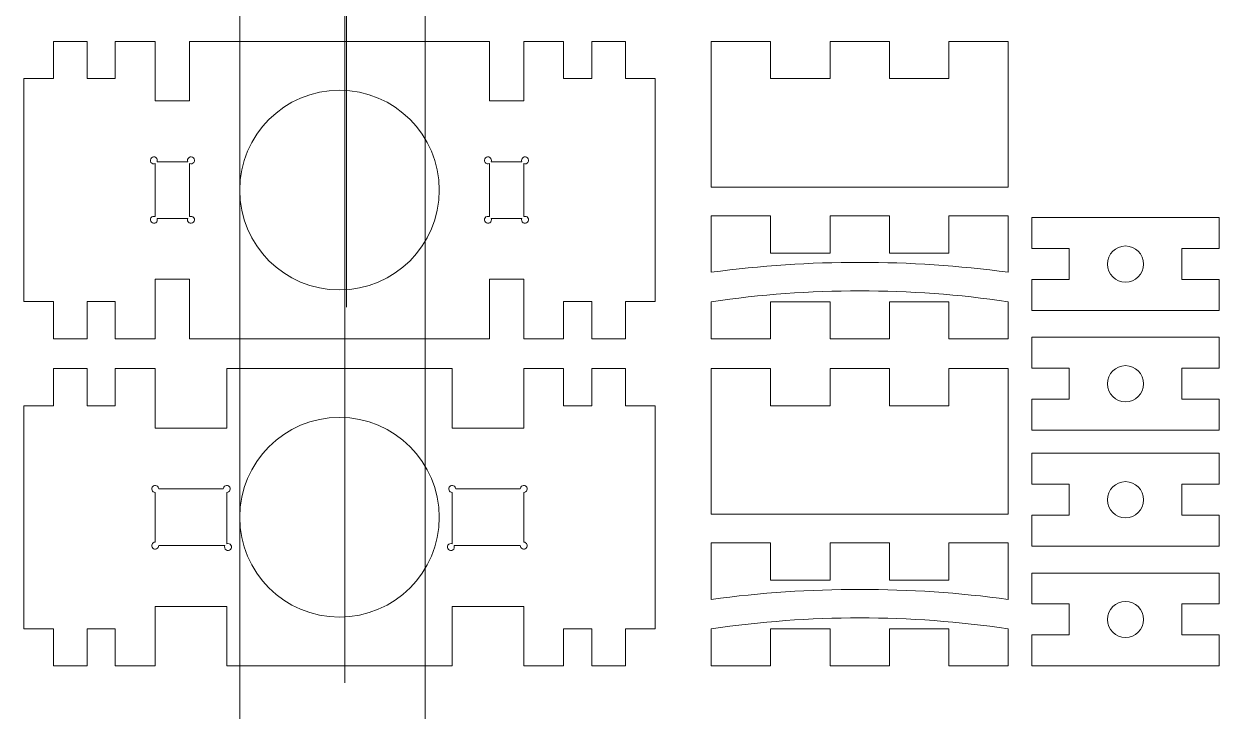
# Model space of a CAD drawing. Header units: millimetres. Extents: x -225 to -1, y -480 to 312.
# Drawn here: x -130.1 to -1.3, y -70.6 to 3.4 of the extents above; entities that cross this region are included whole.
import ezdxf

# ---------------------------------------------------------------- set-up
doc = ezdxf.new("R2010")
doc.units = ezdxf.units.MM
doc.header["$MEASUREMENT"] = 0
doc.layers.add('Ebene 1', color=7, linetype='Continuous')

msp = doc.modelspace()

# ---------------------------------------------------------------- linework, layer by layer
at = {"color": 1, "lineweight": 9}
for points in [[(-95.5388, 133.9706), (-95.5388, 139.9077), (-100.3517, 144.7206), (-106.2888, 144.7206), (-106.2888, 144.7206), (-112.2258, 144.7206), (-117.0388, 139.9077), (-117.0388, 133.9706), (-117.0388, 133.9706), (-117.0388, 128.0336), (-112.2259, 123.2206), (-106.2888, 123.2206), (-106.2888, 123.2206), (-100.3518, 123.2206), (-95.5388, 128.0335), (-95.5388, 133.9705), (-95.5388, 312.0805), (-95.5388, -222.2554), (-95.5388, 133.9706)], [(-95.5388, 57.8662), (-95.5388, 63.8033), (-100.3517, 68.6162), (-106.2888, 68.6162), (-106.2888, 68.6162), (-112.2258, 68.6162), (-117.0388, 63.8033), (-117.0388, 57.8662), (-117.0388, 57.8662), (-117.0388, 51.9292), (-112.2259, 47.1162), (-106.2888, 47.1162), (-106.2888, 47.1162), (-100.3518, 47.1162), (-95.5388, 51.9291), (-95.5388, 57.8661), (-95.5388, 235.9761), (-95.5388, -298.3598), (-95.5388, 57.8662)]]:
    msp.add_open_spline(points, degree=3, knots=[0, 0, 0, 0, 0.2, 0.2, 0.2, 0.2, 0.4, 0.4, 0.4, 0.4, 0.6, 0.6, 0.6, 0.6, 1, 1, 1, 1.0001, 1.0001, 1.0001, 1.0001], dxfattribs=at)
at = {"layer": 'Ebene 1', "color": 1, "lineweight": 9}
for points, knots in [([(-95.366, 98.3124), (-95.366, 104.2495), (-100.1789, 109.0624), (-106.116, 109.0624), (-106.116, 109.0624), (-112.053, 109.0624), (-116.866, 104.2495), (-116.866, 98.3124), (-116.866, 98.3124), (-116.866, 92.3754), (-112.0531, 87.5624), (-106.116, 87.5624), (-106.116, 87.5624), (-100.179, 87.5624), (-95.366, 92.3753), (-95.366, 98.3123), (-95.366, 276.4223), (-95.366, -257.9136), (-95.366, 98.3124)], [0, 0, 0, 0, 0.2, 0.2, 0.2, 0.2, 0.4, 0.4, 0.4, 0.4, 0.6, 0.6, 0.6, 0.6, 1, 1, 1, 1.0001, 1.0001, 1.0001, 1.0001]), ([(-86.8663, 21.2825), (-86.8663, 27.2196), (-91.6792, 32.0325), (-97.6163, 32.0325), (-97.6163, 32.0325), (-103.5533, 32.0325), (-108.3663, 27.2196), (-108.3663, 21.2825), (-108.3663, 21.2825), (-108.3663, 15.3455), (-103.5534, 10.5325), (-97.6163, 10.5325), (-97.6163, 10.5325), (-91.6793, 10.5325), (-86.8663, 15.3454), (-86.8663, 21.2824), (-86.8663, 199.3924), (-86.8663, -334.9435), (-86.8663, 21.2825)], [0, 0, 0, 0, 0.2, 0.2, 0.2, 0.2, 0.4, 0.4, 0.4, 0.4, 0.6, 0.6, 0.6, 0.6, 1, 1, 1, 1.0001, 1.0001, 1.0001, 1.0001]), ([(-106.8661, -14.4954), (-106.8661, -8.5583), (-102.0532, -3.7454), (-96.1161, -3.7454), (-96.1161, -3.7454), (-90.1791, -3.7454), (-85.3661, -8.5583), (-85.3661, -14.4954), (-85.3661, -14.4954), (-85.3661, -20.4324), (-90.179, -25.2454), (-96.1161, -25.2454), (-96.1161, -25.2454), (-102.0531, -25.2454), (-106.8661, -20.4325), (-106.8661, -14.4955), (-106.8661, 163.6145), (-106.8661, -370.7214), (-106.8661, -14.4954)], [0, 0, 0, 0, 0.2, 0.2, 0.2, 0.2, 0.4, 0.4, 0.4, 0.4, 0.6, 0.6, 0.6, 0.6, 1, 1, 1, 1.0001, 1.0001, 1.0001, 1.0001]), ([(-106.8661, -49.718), (-106.8661, -43.7809), (-102.0532, -38.968), (-96.1161, -38.968), (-96.1161, -38.968), (-90.1791, -38.968), (-85.3661, -43.7809), (-85.3661, -49.718), (-85.3661, -49.718), (-85.3661, -55.655), (-90.179, -60.468), (-96.1161, -60.468), (-96.1161, -60.468), (-102.0531, -60.468), (-106.8661, -55.6551), (-106.8661, -49.7181), (-106.8661, 128.3919), (-106.8661, -405.944), (-106.8661, -49.718)], [0, 0, 0, 0, 0.2, 0.2, 0.2, 0.2, 0.4, 0.4, 0.4, 0.4, 0.6, 0.6, 0.6, 0.6, 1, 1, 1, 1.0001, 1.0001, 1.0001, 1.0001]), ([(-106.8661, -88.0853), (-106.8661, -82.1482), (-102.0532, -77.3353), (-96.1161, -77.3353), (-96.1161, -77.3353), (-90.1791, -77.3353), (-85.3661, -82.1482), (-85.3661, -88.0853), (-85.3661, -88.0853), (-85.3661, -94.0223), (-90.179, -98.8353), (-96.1161, -98.8353), (-96.1161, -98.8353), (-102.0531, -98.8353), (-106.8661, -94.0224), (-106.8661, -88.0854), (-106.8661, 90.0246), (-106.8661, -444.3113), (-106.8661, -88.0853)], [0, 0, 0, 0, 0.2, 0.2, 0.2, 0.2, 0.4, 0.4, 0.4, 0.4, 0.6, 0.6, 0.6, 0.6, 1, 1, 1, 1.0001, 1.0001, 1.0001, 1.0001]), ([(-106.8661, -123.3079), (-106.8661, -117.3708), (-102.0532, -112.5579), (-96.1161, -112.5579), (-96.1161, -112.5579), (-90.1791, -112.5579), (-85.3661, -117.3708), (-85.3661, -123.3079), (-85.3661, -123.3079), (-85.3661, -129.2449), (-90.179, -134.0579), (-96.1161, -134.0579), (-96.1161, -134.0579), (-102.0531, -134.0579), (-106.8661, -129.245), (-106.8661, -123.308), (-106.8661, 54.802), (-106.8661, -479.5339), (-106.8661, -123.3079)], [0, 0, 0, 0, 0.2, 0.2, 0.2, 0.2, 0.4, 0.4, 0.4, 0.4, 0.6, 0.6, 0.6, 0.6, 1, 1, 1, 1.0001, 1.0001, 1.0001, 1.0001]), ([(-71.9661, -30.4954), (-71.9661, -30.4954), (-71.9661, -26.4954), (-71.9661, -26.4954), (-71.9661, -26.4954), (-71.9661, -26.4954), (-68.9328, -26.4954), (-68.9328, -26.4954), (-68.9328, -26.4954), (-68.9328, -26.4954), (-68.9328, -30.4954), (-68.9328, -30.4954), (-68.9328, -30.4954), (-68.9328, -30.4954), (-65.2994, -30.4954), (-65.2994, -30.4954), (-65.2994, -30.4954), (-65.2994, -30.4954), (-65.2994, -26.4954), (-65.2994, -26.4954), (-65.2994, -26.4954), (-65.2994, -26.4954), (-62.1161, -26.4954), (-62.1161, -26.4954), (-62.1161, -26.4954), (-62.1161, -26.4954), (-62.1161, -2.4954), (-62.1161, -2.4954), (-62.1161, -2.4954), (-62.1161, -2.4954), (-65.2994, -2.4954), (-65.2994, -2.4954), (-65.2994, -2.4954), (-65.2994, -2.4954), (-65.2994, 1.5046), (-65.2994, 1.5046), (-65.2994, 1.5046), (-65.2994, 1.5046), (-68.9328, 1.5046), (-68.9328, 1.5046), (-68.9328, 1.5046), (-68.9328, 1.5046), (-68.9328, -2.4954), (-68.9328, -2.4954), (-68.9328, -2.4954), (-68.9328, -2.4954), (-71.9661, -2.4954), (-71.9661, -2.4954), (-71.9661, -2.4954), (-71.9661, -2.4954), (-71.9661, 1.5046), (-71.9661, 1.5046), (-71.9661, 1.5046), (-71.9661, 1.5046), (-76.2661, 1.5046), (-76.2661, 1.5046), (-76.2661, 1.5046), (-76.2661, 1.5046), (-76.2661, -4.8954), (-76.2661, -4.8954), (-76.2661, -4.8954), (-76.2661, -4.8954), (-79.9661, -4.8954), (-79.9661, -4.8954), (-79.9661, -4.8954), (-79.9661, -4.8954), (-79.9661, 1.5046), (-79.9661, 1.5046), (-79.9661, 1.5046), (-79.9661, 1.5046), (-112.2661, 1.5046), (-112.2661, 1.5046), (-112.2661, 1.5046), (-112.2661, 1.5046), (-112.2661, -4.8954), (-112.2661, -4.8954), (-112.2661, -4.8954), (-112.2661, -4.8954), (-115.9661, -4.8954), (-115.9661, -4.8954), (-115.9661, -4.8954), (-115.9661, -4.8954), (-115.9661, 1.5046), (-115.9661, 1.5046), (-115.9661, 1.5046), (-115.9661, 1.5046), (-120.2661, 1.5046), (-120.2661, 1.5046), (-120.2661, 1.5046), (-120.2661, 1.5046), (-120.2661, -2.4954), (-120.2661, -2.4954), (-120.2661, -2.4954), (-120.2661, -2.4954), (-123.2994, -2.4954), (-123.2994, -2.4954), (-123.2994, -2.4954), (-123.2994, -2.4954), (-123.2994, 1.5046), (-123.2994, 1.5046), (-123.2994, 1.5046), (-123.2994, 1.5046), (-126.9328, 1.5046), (-126.9328, 1.5046), (-126.9328, 1.5046), (-126.9328, 1.5046), (-126.9328, -2.4954), (-126.9328, -2.4954), (-126.9328, -2.4954), (-126.9328, -2.4954), (-130.1161, -2.4954), (-130.1161, -2.4954), (-130.1161, -2.4954), (-130.1161, -2.4954), (-130.1161, -26.4954), (-130.1161, -26.4954), (-130.1161, -26.4954), (-130.1161, -26.4954), (-126.9328, -26.4954), (-126.9328, -26.4954), (-126.9328, -26.4954), (-126.9328, -26.4954), (-126.9328, -30.4954), (-126.9328, -30.4954), (-126.9328, -30.4954), (-126.9328, -30.4954), (-123.2994, -30.4954), (-123.2994, -30.4954), (-123.2994, -30.4954), (-123.2994, -30.4954), (-123.2994, -26.4954), (-123.2994, -26.4954), (-123.2994, -26.4954), (-123.2994, -26.4954), (-120.2661, -26.4954), (-120.2661, -26.4954), (-120.2661, -26.4954), (-120.2661, -26.4954), (-120.2661, -30.4954), (-120.2661, -30.4954), (-120.2661, -30.4954), (-120.2661, -30.4954), (-115.9661, -30.4954), (-115.9661, -30.4954), (-115.9661, -30.4954), (-115.9661, -30.4954), (-115.9661, -24.0954), (-115.9661, -24.0954), (-115.9661, -24.0954), (-115.9661, -24.0954), (-112.2661, -24.0954), (-112.2661, -24.0954), (-112.2661, -24.0954), (-112.2661, -24.0954), (-112.2661, -30.4954), (-112.2661, -30.4954), (-112.2661, -30.4954), (-112.2661, -30.4954), (-79.9661, -30.4954), (-79.9661, -30.4954), (-79.9661, -30.4954), (-79.9661, -30.4954), (-79.9661, -24.0954), (-79.9661, -24.0954), (-79.9661, -24.0954), (-79.9661, -24.0954), (-76.2661, -24.0954), (-76.2661, -24.0954), (-76.2661, -24.0954), (-76.2661, -24.0954), (-76.2661, -30.4954), (-76.2661, -30.4954), (-76.2661, -30.4954), (-76.2661, -30.4954), (-71.9661, -30.4954), (-71.9661, -30.4954)], [0, 0, 0, 0, 0.02222222, 0.02222222, 0.02222222, 0.02222222, 0.04444444, 0.04444444, 0.04444444, 0.04444444, 0.06666667, 0.06666667, 0.06666667, 0.06666667, 0.08888889, 0.08888889, 0.08888889, 0.08888889, 0.11111111, 0.11111111, 0.11111111, 0.11111111, 0.13333333, 0.13333333, 0.13333333, 0.13333333, 0.15555556, 0.15555556, 0.15555556, 0.15555556, 0.17777778, 0.17777778, 0.17777778, 0.17777778, 0.2, 0.2, 0.2, 0.2, 0.22222222, 0.22222222, 0.22222222, 0.22222222, 0.24444444, 0.24444444, 0.24444444, 0.24444444, 0.26666667, 0.26666667, 0.26666667, 0.26666667, 0.28888889, 0.28888889, 0.28888889, 0.28888889, 0.31111111, 0.31111111, 0.31111111, 0.31111111, 0.33333333, 0.33333333, 0.33333333, 0.33333333, 0.35555556, 0.35555556, 0.35555556, 0.35555556, 0.37777778, 0.37777778, 0.37777778, 0.37777778, 0.4, 0.4, 0.4, 0.4, 0.42222222, 0.42222222, 0.42222222, 0.42222222, 0.44444444, 0.44444444, 0.44444444, 0.44444444, 0.46666667, 0.46666667, 0.46666667, 0.46666667, 0.48888889, 0.48888889, 0.48888889, 0.48888889, 0.51111111, 0.51111111, 0.51111111, 0.51111111, 0.53333333, 0.53333333, 0.53333333, 0.53333333, 0.55555556, 0.55555556, 0.55555556, 0.55555556, 0.57777778, 0.57777778, 0.57777778, 0.57777778, 0.6, 0.6, 0.6, 0.6, 0.62222222, 0.62222222, 0.62222222, 0.62222222, 0.64444444, 0.64444444, 0.64444444, 0.64444444, 0.66666667, 0.66666667, 0.66666667, 0.66666667, 0.68888889, 0.68888889, 0.68888889, 0.68888889, 0.71111111, 0.71111111, 0.71111111, 0.71111111, 0.73333333, 0.73333333, 0.73333333, 0.73333333, 0.75555556, 0.75555556, 0.75555556, 0.75555556, 0.77777778, 0.77777778, 0.77777778, 0.77777778, 0.8, 0.8, 0.8, 0.8, 0.82222222, 0.82222222, 0.82222222, 0.82222222, 0.84444444, 0.84444444, 0.84444444, 0.84444444, 0.86666667, 0.86666667, 0.86666667, 0.86666667, 0.88888889, 0.88888889, 0.88888889, 0.88888889, 0.91111111, 0.91111111, 0.91111111, 0.91111111, 0.93333333, 0.93333333, 0.93333333, 0.93333333, 0.95555556, 0.95555556, 0.95555556, 0.95555556, 1, 1, 1, 1]), ([(-56.0569, 1.5046), (-56.0569, 1.5046), (-56.0569, -14.1652), (-56.0569, -14.1652), (-56.0569, -14.1652), (-56.0569, -14.1652), (-24.0569, -14.1652), (-24.0569, -14.1652), (-24.0569, -14.1652), (-24.0569, -14.1652), (-24.0569, 1.5046), (-24.0569, 1.5046), (-24.0569, 1.5046), (-24.0569, 1.5046), (-30.4569, 1.5046), (-30.4569, 1.5046), (-30.4569, 1.5046), (-30.4569, 1.5046), (-30.4569, -2.4954), (-30.4569, -2.4954), (-30.4569, -2.4954), (-30.4569, -2.4954), (-36.8569, -2.4954), (-36.8569, -2.4954), (-36.8569, -2.4954), (-36.8569, -2.4954), (-36.8569, 1.5046), (-36.8569, 1.5046), (-36.8569, 1.5046), (-36.8569, 1.5046), (-43.2569, 1.5046), (-43.2569, 1.5046), (-43.2569, 1.5046), (-43.2569, 1.5046), (-43.2569, -2.4954), (-43.2569, -2.4954), (-43.2569, -2.4954), (-43.2569, -2.4954), (-49.6569, -2.4954), (-49.6569, -2.4954), (-49.6569, -2.4954), (-49.6569, -2.4954), (-49.6569, 1.5046), (-49.6569, 1.5046), (-49.6569, 1.5046), (-49.6569, 1.5046), (-56.0569, 1.5046), (-56.0569, 1.5046)], [0, 0, 0, 0, 0.07692308, 0.07692308, 0.07692308, 0.07692308, 0.15384615, 0.15384615, 0.15384615, 0.15384615, 0.23076923, 0.23076923, 0.23076923, 0.23076923, 0.30769231, 0.30769231, 0.30769231, 0.30769231, 0.38461538, 0.38461538, 0.38461538, 0.38461538, 0.46153846, 0.46153846, 0.46153846, 0.46153846, 0.53846154, 0.53846154, 0.53846154, 0.53846154, 0.61538462, 0.61538462, 0.61538462, 0.61538462, 0.69230769, 0.69230769, 0.69230769, 0.69230769, 0.76923077, 0.76923077, 0.76923077, 0.76923077, 0.84615385, 0.84615385, 0.84615385, 0.84615385, 1, 1, 1, 1]), ([(-112.2661, -11.6391), (-112.1009, -11.7112), (-111.9077, -11.6556), (-111.8061, -11.5067), (-111.8061, -11.5067), (-111.7046, -11.3577), (-111.7233, -11.1576), (-111.8508, -11.0301), (-111.8508, -11.0301), (-111.9782, -10.9026), (-112.1784, -10.8839), (-112.3273, -10.9854), (-112.3273, -10.9854), (-112.4763, -11.087), (-112.5319, -11.2802), (-112.4598, -11.4454), (-112.4598, -11.4454), (-112.4598, -11.4454), (-115.7724, -11.4454), (-115.7724, -11.4454), (-115.7724, -11.4454), (-115.7003, -11.2802), (-115.7559, -11.087), (-115.9048, -10.9854), (-115.9048, -10.9854), (-116.0538, -10.8839), (-116.2539, -10.9026), (-116.3814, -11.0301), (-116.3814, -11.0301), (-116.5089, -11.1575), (-116.5276, -11.3577), (-116.4261, -11.5066), (-116.4261, -11.5066), (-116.3245, -11.6556), (-116.1313, -11.7112), (-115.9661, -11.6391), (-115.9661, -11.6391), (-115.9661, -11.6391), (-115.9661, -17.3517), (-115.9661, -17.3517), (-115.9661, -17.3517), (-116.1313, -17.2796), (-116.3245, -17.3352), (-116.4261, -17.4841), (-116.4261, -17.4841), (-116.5276, -17.6331), (-116.5089, -17.8332), (-116.3814, -17.9607), (-116.3814, -17.9607), (-116.254, -18.0882), (-116.0538, -18.1069), (-115.9049, -18.0054), (-115.9049, -18.0054), (-115.7559, -17.9038), (-115.7003, -17.7106), (-115.7724, -17.5454), (-115.7724, -17.5454), (-115.7724, -17.5454), (-112.4598, -17.5454), (-112.4598, -17.5454), (-112.4598, -17.5454), (-112.5319, -17.7106), (-112.4763, -17.9038), (-112.3274, -18.0054), (-112.3274, -18.0054), (-112.1784, -18.1069), (-111.9783, -18.0882), (-111.8508, -17.9607), (-111.8508, -17.9607), (-111.7233, -17.8333), (-111.7046, -17.6331), (-111.8061, -17.4842), (-111.8061, -17.4842), (-111.9077, -17.3352), (-112.1009, -17.2796), (-112.2661, -17.3517), (-112.2661, -17.3517), (-112.2661, -17.3517), (-112.2661, -11.6391), (-112.2661, -11.6391)], [0, 0, 0, 0, 0.04761905, 0.04761905, 0.04761905, 0.04761905, 0.0952381, 0.0952381, 0.0952381, 0.0952381, 0.14285714, 0.14285714, 0.14285714, 0.14285714, 0.19047619, 0.19047619, 0.19047619, 0.19047619, 0.23809524, 0.23809524, 0.23809524, 0.23809524, 0.28571429, 0.28571429, 0.28571429, 0.28571429, 0.33333333, 0.33333333, 0.33333333, 0.33333333, 0.38095238, 0.38095238, 0.38095238, 0.38095238, 0.42857143, 0.42857143, 0.42857143, 0.42857143, 0.47619048, 0.47619048, 0.47619048, 0.47619048, 0.52380952, 0.52380952, 0.52380952, 0.52380952, 0.57142857, 0.57142857, 0.57142857, 0.57142857, 0.61904762, 0.61904762, 0.61904762, 0.61904762, 0.66666667, 0.66666667, 0.66666667, 0.66666667, 0.71428571, 0.71428571, 0.71428571, 0.71428571, 0.76190476, 0.76190476, 0.76190476, 0.76190476, 0.80952381, 0.80952381, 0.80952381, 0.80952381, 0.85714286, 0.85714286, 0.85714286, 0.85714286, 0.9047619, 0.9047619, 0.9047619, 0.9047619, 1, 1, 1, 1]), ([(-79.9661, -17.3517), (-80.1313, -17.2796), (-80.3245, -17.3352), (-80.4261, -17.4841), (-80.4261, -17.4841), (-80.5276, -17.6331), (-80.5089, -17.8332), (-80.3814, -17.9607), (-80.3814, -17.9607), (-80.254, -18.0882), (-80.0538, -18.1069), (-79.9049, -18.0054), (-79.9049, -18.0054), (-79.7559, -17.9038), (-79.7003, -17.7106), (-79.7724, -17.5454), (-79.7724, -17.5454), (-79.7724, -17.5454), (-76.4598, -17.5454), (-76.4598, -17.5454), (-76.4598, -17.5454), (-76.5319, -17.7106), (-76.4763, -17.9038), (-76.3274, -18.0054), (-76.3274, -18.0054), (-76.1784, -18.1069), (-75.9783, -18.0882), (-75.8508, -17.9607), (-75.8508, -17.9607), (-75.7233, -17.8333), (-75.7046, -17.6331), (-75.8061, -17.4842), (-75.8061, -17.4842), (-75.9077, -17.3352), (-76.1009, -17.2796), (-76.2661, -17.3517), (-76.2661, -17.3517), (-76.2661, -17.3517), (-76.2661, -11.6391), (-76.2661, -11.6391), (-76.2661, -11.6391), (-76.1009, -11.7112), (-75.9077, -11.6556), (-75.8061, -11.5067), (-75.8061, -11.5067), (-75.7046, -11.3577), (-75.7233, -11.1576), (-75.8508, -11.0301), (-75.8508, -11.0301), (-75.9782, -10.9026), (-76.1784, -10.8839), (-76.3273, -10.9854), (-76.3273, -10.9854), (-76.4763, -11.087), (-76.5319, -11.2802), (-76.4598, -11.4454), (-76.4598, -11.4454), (-76.4598, -11.4454), (-79.7724, -11.4454), (-79.7724, -11.4454), (-79.7724, -11.4454), (-79.7003, -11.2802), (-79.7559, -11.087), (-79.9048, -10.9854), (-79.9048, -10.9854), (-80.0538, -10.8839), (-80.2539, -10.9026), (-80.3814, -11.0301), (-80.3814, -11.0301), (-80.5089, -11.1575), (-80.5276, -11.3577), (-80.4261, -11.5066), (-80.4261, -11.5066), (-80.3245, -11.6556), (-80.1313, -11.7112), (-79.9661, -11.6391), (-79.9661, -11.6391), (-79.9661, -11.6391), (-79.9661, -17.3517), (-79.9661, -17.3517)], [0, 0, 0, 0, 0.04761905, 0.04761905, 0.04761905, 0.04761905, 0.0952381, 0.0952381, 0.0952381, 0.0952381, 0.14285714, 0.14285714, 0.14285714, 0.14285714, 0.19047619, 0.19047619, 0.19047619, 0.19047619, 0.23809524, 0.23809524, 0.23809524, 0.23809524, 0.28571429, 0.28571429, 0.28571429, 0.28571429, 0.33333333, 0.33333333, 0.33333333, 0.33333333, 0.38095238, 0.38095238, 0.38095238, 0.38095238, 0.42857143, 0.42857143, 0.42857143, 0.42857143, 0.47619048, 0.47619048, 0.47619048, 0.47619048, 0.52380952, 0.52380952, 0.52380952, 0.52380952, 0.57142857, 0.57142857, 0.57142857, 0.57142857, 0.61904762, 0.61904762, 0.61904762, 0.61904762, 0.66666667, 0.66666667, 0.66666667, 0.66666667, 0.71428571, 0.71428571, 0.71428571, 0.71428571, 0.76190476, 0.76190476, 0.76190476, 0.76190476, 0.80952381, 0.80952381, 0.80952381, 0.80952381, 0.85714286, 0.85714286, 0.85714286, 0.85714286, 0.9047619, 0.9047619, 0.9047619, 0.9047619, 1, 1, 1, 1]), ([(-24.0569, -23.3453), (-24.0569, -23.3453), (-24.0569, -17.2739), (-24.0569, -17.2739), (-24.0569, -17.2739), (-24.0569, -17.2739), (-30.4569, -17.2739), (-30.4569, -17.2739), (-30.4569, -17.2739), (-30.4569, -17.2739), (-30.4569, -21.2739), (-30.4569, -21.2739), (-30.4569, -21.2739), (-30.4569, -21.2739), (-36.8569, -21.2739), (-36.8569, -21.2739), (-36.8569, -21.2739), (-36.8569, -21.2739), (-36.8569, -17.2739), (-36.8569, -17.2739), (-36.8569, -17.2739), (-36.8569, -17.2739), (-43.2569, -17.2739), (-43.2569, -17.2739), (-43.2569, -17.2739), (-43.2569, -17.2739), (-43.2569, -21.2739), (-43.2569, -21.2739), (-43.2569, -21.2739), (-43.2569, -21.2739), (-49.6569, -21.2739), (-49.6569, -21.2739), (-49.6569, -21.2739), (-49.6569, -21.2739), (-49.6569, -17.2739), (-49.6569, -17.2739), (-49.6569, -17.2739), (-49.6569, -17.2739), (-56.0569, -17.2739), (-56.0569, -17.2739), (-56.0569, -17.2739), (-56.0569, -17.2739), (-56.0569, -23.3453), (-56.0569, -23.3453), (-56.0569, -23.3453), (-45.4371, -21.9167), (-34.6766, -21.9165), (-24.0569, -23.3453)], [0, 0, 0, 0, 0.07692308, 0.07692308, 0.07692308, 0.07692308, 0.15384615, 0.15384615, 0.15384615, 0.15384615, 0.23076923, 0.23076923, 0.23076923, 0.23076923, 0.30769231, 0.30769231, 0.30769231, 0.30769231, 0.38461538, 0.38461538, 0.38461538, 0.38461538, 0.46153846, 0.46153846, 0.46153846, 0.46153846, 0.53846154, 0.53846154, 0.53846154, 0.53846154, 0.61538462, 0.61538462, 0.61538462, 0.61538462, 0.69230769, 0.69230769, 0.69230769, 0.69230769, 0.76923077, 0.76923077, 0.76923077, 0.76923077, 0.84615385, 0.84615385, 0.84615385, 0.84615385, 1, 1, 1, 1]), ([(-21.511, -20.7933), (-21.511, -20.7933), (-17.511, -20.7933), (-17.511, -20.7933), (-17.511, -20.7933), (-17.511, -20.7933), (-17.511, -24.1267), (-17.511, -24.1267), (-17.511, -24.1267), (-17.511, -24.1267), (-21.511, -24.1267), (-21.511, -24.1267), (-21.511, -24.1267), (-21.511, -24.1267), (-21.511, -27.46), (-21.511, -27.46), (-21.511, -27.46), (-21.511, -27.46), (-1.3412, -27.46), (-1.3412, -27.46), (-1.3412, -27.46), (-1.3412, -27.46), (-1.3412, -24.1267), (-1.3412, -24.1267), (-1.3412, -24.1267), (-1.3412, -24.1267), (-5.3412, -24.1267), (-5.3412, -24.1267), (-5.3412, -24.1267), (-5.3412, -24.1267), (-5.3412, -20.7933), (-5.3412, -20.7933), (-5.3412, -20.7933), (-5.3412, -20.7933), (-1.3412, -20.7933), (-1.3412, -20.7933), (-1.3412, -20.7933), (-1.3412, -20.7933), (-1.3412, -17.46), (-1.3412, -17.46), (-1.3412, -17.46), (-1.3412, -17.46), (-21.511, -17.46), (-21.511, -17.46), (-21.511, -17.46), (-21.511, -17.46), (-21.511, -20.7933), (-21.511, -20.7933)], [0, 0, 0, 0, 0.07692308, 0.07692308, 0.07692308, 0.07692308, 0.15384615, 0.15384615, 0.15384615, 0.15384615, 0.23076923, 0.23076923, 0.23076923, 0.23076923, 0.30769231, 0.30769231, 0.30769231, 0.30769231, 0.38461538, 0.38461538, 0.38461538, 0.38461538, 0.46153846, 0.46153846, 0.46153846, 0.46153846, 0.53846154, 0.53846154, 0.53846154, 0.53846154, 0.61538462, 0.61538462, 0.61538462, 0.61538462, 0.69230769, 0.69230769, 0.69230769, 0.69230769, 0.76923077, 0.76923077, 0.76923077, 0.76923077, 0.84615385, 0.84615385, 0.84615385, 0.84615385, 1, 1, 1, 1]), ([(-11.4261, -20.51), (-10.3491, -20.51), (-9.4761, -21.383), (-9.4761, -22.46), (-9.4761, -22.46), (-9.4761, -23.537), (-10.3491, -24.41), (-11.4261, -24.41), (-11.4261, -24.41), (-12.503, -24.41), (-13.3761, -23.537), (-13.3761, -22.46), (-13.3761, -22.46), (-13.3761, -21.3831), (-12.5031, -20.51), (-11.4261, -20.51)], [0, 0, 0, 0, 0.2, 0.2, 0.2, 0.2, 0.4, 0.4, 0.4, 0.4, 0.6, 0.6, 0.6, 0.6, 1, 1, 1, 1]), ([(-30.4569, -26.5101), (-30.4569, -26.5101), (-30.4569, -30.5101), (-30.4569, -30.5101), (-30.4569, -30.5101), (-30.4569, -30.5101), (-24.0569, -30.5101), (-24.0569, -30.5101), (-24.0569, -30.5101), (-24.0569, -30.5101), (-24.0569, -26.5101), (-24.0569, -26.5101), (-24.0569, -26.5101), (-34.6655, -24.9503), (-45.4482, -24.9506), (-56.0569, -26.5101), (-56.0569, -26.5101), (-56.0569, -26.5101), (-56.0569, -30.5101), (-56.0569, -30.5101), (-56.0569, -30.5101), (-56.0569, -30.5101), (-49.6569, -30.5101), (-49.6569, -30.5101), (-49.6569, -30.5101), (-49.6569, -30.5101), (-49.6569, -26.5101), (-49.6569, -26.5101), (-49.6569, -26.5101), (-49.6569, -26.5101), (-43.2569, -26.5101), (-43.2569, -26.5101), (-43.2569, -26.5101), (-43.2569, -26.5101), (-43.2569, -30.5101), (-43.2569, -30.5101), (-43.2569, -30.5101), (-43.2569, -30.5101), (-36.8569, -30.5101), (-36.8569, -30.5101), (-36.8569, -30.5101), (-36.8569, -30.5101), (-36.8569, -26.5101), (-36.8569, -26.5101), (-36.8569, -26.5101), (-36.8569, -26.5101), (-30.4569, -26.5101), (-30.4569, -26.5101)], [0, 0, 0, 0, 0.07692308, 0.07692308, 0.07692308, 0.07692308, 0.15384615, 0.15384615, 0.15384615, 0.15384615, 0.23076923, 0.23076923, 0.23076923, 0.23076923, 0.30769231, 0.30769231, 0.30769231, 0.30769231, 0.38461538, 0.38461538, 0.38461538, 0.38461538, 0.46153846, 0.46153846, 0.46153846, 0.46153846, 0.53846154, 0.53846154, 0.53846154, 0.53846154, 0.61538462, 0.61538462, 0.61538462, 0.61538462, 0.69230769, 0.69230769, 0.69230769, 0.69230769, 0.76923077, 0.76923077, 0.76923077, 0.76923077, 0.84615385, 0.84615385, 0.84615385, 0.84615385, 1, 1, 1, 1]), ([(-21.511, -33.6784), (-21.511, -33.6784), (-17.511, -33.6784), (-17.511, -33.6784), (-17.511, -33.6784), (-17.511, -33.6784), (-17.511, -37.0118), (-17.511, -37.0118), (-17.511, -37.0118), (-17.511, -37.0118), (-21.511, -37.0118), (-21.511, -37.0118), (-21.511, -37.0118), (-21.511, -37.0118), (-21.511, -40.3451), (-21.511, -40.3451), (-21.511, -40.3451), (-21.511, -40.3451), (-1.3412, -40.3451), (-1.3412, -40.3451), (-1.3412, -40.3451), (-1.3412, -40.3451), (-1.3412, -37.0118), (-1.3412, -37.0118), (-1.3412, -37.0118), (-1.3412, -37.0118), (-5.3412, -37.0118), (-5.3412, -37.0118), (-5.3412, -37.0118), (-5.3412, -37.0118), (-5.3412, -33.6784), (-5.3412, -33.6784), (-5.3412, -33.6784), (-5.3412, -33.6784), (-1.3412, -33.6784), (-1.3412, -33.6784), (-1.3412, -33.6784), (-1.3412, -33.6784), (-1.3412, -30.3451), (-1.3412, -30.3451), (-1.3412, -30.3451), (-1.3412, -30.3451), (-21.511, -30.3451), (-21.511, -30.3451), (-21.511, -30.3451), (-21.511, -30.3451), (-21.511, -33.6784), (-21.511, -33.6784)], [0, 0, 0, 0, 0.07692308, 0.07692308, 0.07692308, 0.07692308, 0.15384615, 0.15384615, 0.15384615, 0.15384615, 0.23076923, 0.23076923, 0.23076923, 0.23076923, 0.30769231, 0.30769231, 0.30769231, 0.30769231, 0.38461538, 0.38461538, 0.38461538, 0.38461538, 0.46153846, 0.46153846, 0.46153846, 0.46153846, 0.53846154, 0.53846154, 0.53846154, 0.53846154, 0.61538462, 0.61538462, 0.61538462, 0.61538462, 0.69230769, 0.69230769, 0.69230769, 0.69230769, 0.76923077, 0.76923077, 0.76923077, 0.76923077, 0.84615385, 0.84615385, 0.84615385, 0.84615385, 1, 1, 1, 1]), ([(-11.4261, -33.3951), (-10.3491, -33.3951), (-9.4761, -34.2681), (-9.4761, -35.3451), (-9.4761, -35.3451), (-9.4761, -36.4221), (-10.3491, -37.2951), (-11.4261, -37.2951), (-11.4261, -37.2951), (-12.503, -37.2951), (-13.3761, -36.4221), (-13.3761, -35.3451), (-13.3761, -35.3451), (-13.3761, -34.2682), (-12.5031, -33.3951), (-11.4261, -33.3951)], [0, 0, 0, 0, 0.2, 0.2, 0.2, 0.2, 0.4, 0.4, 0.4, 0.4, 0.6, 0.6, 0.6, 0.6, 1, 1, 1, 1]), ([(-130.1161, -61.718), (-130.1161, -61.718), (-126.9328, -61.718), (-126.9328, -61.718), (-126.9328, -61.718), (-126.9328, -61.718), (-126.9328, -65.718), (-126.9328, -65.718), (-126.9328, -65.718), (-126.9328, -65.718), (-123.2994, -65.718), (-123.2994, -65.718), (-123.2994, -65.718), (-123.2994, -65.718), (-123.2994, -61.718), (-123.2994, -61.718), (-123.2994, -61.718), (-123.2994, -61.718), (-120.2661, -61.718), (-120.2661, -61.718), (-120.2661, -61.718), (-120.2661, -61.718), (-120.2661, -65.718), (-120.2661, -65.718), (-120.2661, -65.718), (-120.2661, -65.718), (-115.9661, -65.718), (-115.9661, -65.718), (-115.9661, -65.718), (-115.9661, -65.718), (-115.9661, -59.318), (-115.9661, -59.318), (-115.9661, -59.318), (-115.9661, -59.318), (-108.2661, -59.318), (-108.2661, -59.318), (-108.2661, -59.318), (-108.2661, -59.318), (-108.2661, -65.718), (-108.2661, -65.718), (-108.2661, -65.718), (-108.2661, -65.718), (-83.9661, -65.718), (-83.9661, -65.718), (-83.9661, -65.718), (-83.9661, -65.718), (-83.9661, -59.318), (-83.9661, -59.318), (-83.9661, -59.318), (-83.9661, -59.318), (-76.2661, -59.318), (-76.2661, -59.318), (-76.2661, -59.318), (-76.2661, -59.318), (-76.2661, -65.718), (-76.2661, -65.718), (-76.2661, -65.718), (-76.2661, -65.718), (-71.9661, -65.718), (-71.9661, -65.718), (-71.9661, -65.718), (-71.9661, -65.718), (-71.9661, -61.718), (-71.9661, -61.718), (-71.9661, -61.718), (-71.9661, -61.718), (-68.9328, -61.718), (-68.9328, -61.718), (-68.9328, -61.718), (-68.9328, -61.718), (-68.9328, -65.718), (-68.9328, -65.718), (-68.9328, -65.718), (-68.9328, -65.718), (-65.2994, -65.718), (-65.2994, -65.718), (-65.2994, -65.718), (-65.2994, -65.718), (-65.2994, -61.718), (-65.2994, -61.718), (-65.2994, -61.718), (-65.2994, -61.718), (-62.1161, -61.718), (-62.1161, -61.718), (-62.1161, -61.718), (-62.1161, -61.718), (-62.1161, -37.718), (-62.1161, -37.718), (-62.1161, -37.718), (-62.1161, -37.718), (-65.2994, -37.718), (-65.2994, -37.718), (-65.2994, -37.718), (-65.2994, -37.718), (-65.2994, -33.718), (-65.2994, -33.718), (-65.2994, -33.718), (-65.2994, -33.718), (-68.9328, -33.718), (-68.9328, -33.718), (-68.9328, -33.718), (-68.9328, -33.718), (-68.9328, -37.718), (-68.9328, -37.718), (-68.9328, -37.718), (-68.9328, -37.718), (-71.9661, -37.718), (-71.9661, -37.718), (-71.9661, -37.718), (-71.9661, -37.718), (-71.9661, -33.718), (-71.9661, -33.718), (-71.9661, -33.718), (-71.9661, -33.718), (-76.2661, -33.718), (-76.2661, -33.718), (-76.2661, -33.718), (-76.2661, -33.718), (-76.2661, -40.118), (-76.2661, -40.118), (-76.2661, -40.118), (-76.2661, -40.118), (-83.9661, -40.118), (-83.9661, -40.118), (-83.9661, -40.118), (-83.9661, -40.118), (-83.9661, -33.718), (-83.9661, -33.718), (-83.9661, -33.718), (-83.9661, -33.718), (-108.2661, -33.718), (-108.2661, -33.718), (-108.2661, -33.718), (-108.2661, -33.718), (-108.2661, -40.118), (-108.2661, -40.118), (-108.2661, -40.118), (-108.2661, -40.118), (-115.9661, -40.118), (-115.9661, -40.118), (-115.9661, -40.118), (-115.9661, -40.118), (-115.9661, -33.718), (-115.9661, -33.718), (-115.9661, -33.718), (-115.9661, -33.718), (-120.2661, -33.718), (-120.2661, -33.718), (-120.2661, -33.718), (-120.2661, -33.718), (-120.2661, -37.718), (-120.2661, -37.718), (-120.2661, -37.718), (-120.2661, -37.718), (-123.2994, -37.718), (-123.2994, -37.718), (-123.2994, -37.718), (-123.2994, -37.718), (-123.2994, -33.718), (-123.2994, -33.718), (-123.2994, -33.718), (-123.2994, -33.718), (-126.9328, -33.718), (-126.9328, -33.718), (-126.9328, -33.718), (-126.9328, -33.718), (-126.9328, -37.718), (-126.9328, -37.718), (-126.9328, -37.718), (-126.9328, -37.718), (-130.1161, -37.718), (-130.1161, -37.718), (-130.1161, -37.718), (-130.1161, -37.718), (-130.1161, -61.718), (-130.1161, -61.718)], [0, 0, 0, 0, 0.02222222, 0.02222222, 0.02222222, 0.02222222, 0.04444444, 0.04444444, 0.04444444, 0.04444444, 0.06666667, 0.06666667, 0.06666667, 0.06666667, 0.08888889, 0.08888889, 0.08888889, 0.08888889, 0.11111111, 0.11111111, 0.11111111, 0.11111111, 0.13333333, 0.13333333, 0.13333333, 0.13333333, 0.15555556, 0.15555556, 0.15555556, 0.15555556, 0.17777778, 0.17777778, 0.17777778, 0.17777778, 0.2, 0.2, 0.2, 0.2, 0.22222222, 0.22222222, 0.22222222, 0.22222222, 0.24444444, 0.24444444, 0.24444444, 0.24444444, 0.26666667, 0.26666667, 0.26666667, 0.26666667, 0.28888889, 0.28888889, 0.28888889, 0.28888889, 0.31111111, 0.31111111, 0.31111111, 0.31111111, 0.33333333, 0.33333333, 0.33333333, 0.33333333, 0.35555556, 0.35555556, 0.35555556, 0.35555556, 0.37777778, 0.37777778, 0.37777778, 0.37777778, 0.4, 0.4, 0.4, 0.4, 0.42222222, 0.42222222, 0.42222222, 0.42222222, 0.44444444, 0.44444444, 0.44444444, 0.44444444, 0.46666667, 0.46666667, 0.46666667, 0.46666667, 0.48888889, 0.48888889, 0.48888889, 0.48888889, 0.51111111, 0.51111111, 0.51111111, 0.51111111, 0.53333333, 0.53333333, 0.53333333, 0.53333333, 0.55555556, 0.55555556, 0.55555556, 0.55555556, 0.57777778, 0.57777778, 0.57777778, 0.57777778, 0.6, 0.6, 0.6, 0.6, 0.62222222, 0.62222222, 0.62222222, 0.62222222, 0.64444444, 0.64444444, 0.64444444, 0.64444444, 0.66666667, 0.66666667, 0.66666667, 0.66666667, 0.68888889, 0.68888889, 0.68888889, 0.68888889, 0.71111111, 0.71111111, 0.71111111, 0.71111111, 0.73333333, 0.73333333, 0.73333333, 0.73333333, 0.75555556, 0.75555556, 0.75555556, 0.75555556, 0.77777778, 0.77777778, 0.77777778, 0.77777778, 0.8, 0.8, 0.8, 0.8, 0.82222222, 0.82222222, 0.82222222, 0.82222222, 0.84444444, 0.84444444, 0.84444444, 0.84444444, 0.86666667, 0.86666667, 0.86666667, 0.86666667, 0.88888889, 0.88888889, 0.88888889, 0.88888889, 0.91111111, 0.91111111, 0.91111111, 0.91111111, 0.93333333, 0.93333333, 0.93333333, 0.93333333, 0.95555556, 0.95555556, 0.95555556, 0.95555556, 1, 1, 1, 1]), ([(-56.0569, -33.7033), (-56.0569, -33.7033), (-56.0569, -49.3731), (-56.0569, -49.3731), (-56.0569, -49.3731), (-56.0569, -49.3731), (-24.0569, -49.3731), (-24.0569, -49.3731), (-24.0569, -49.3731), (-24.0569, -49.3731), (-24.0569, -33.7033), (-24.0569, -33.7033), (-24.0569, -33.7033), (-24.0569, -33.7033), (-30.4569, -33.7033), (-30.4569, -33.7033), (-30.4569, -33.7033), (-30.4569, -33.7033), (-30.4569, -37.7033), (-30.4569, -37.7033), (-30.4569, -37.7033), (-30.4569, -37.7033), (-36.8569, -37.7033), (-36.8569, -37.7033), (-36.8569, -37.7033), (-36.8569, -37.7033), (-36.8569, -33.7033), (-36.8569, -33.7033), (-36.8569, -33.7033), (-36.8569, -33.7033), (-43.2569, -33.7033), (-43.2569, -33.7033), (-43.2569, -33.7033), (-43.2569, -33.7033), (-43.2569, -37.7033), (-43.2569, -37.7033), (-43.2569, -37.7033), (-43.2569, -37.7033), (-49.6569, -37.7033), (-49.6569, -37.7033), (-49.6569, -37.7033), (-49.6569, -37.7033), (-49.6569, -33.7033), (-49.6569, -33.7033), (-49.6569, -33.7033), (-49.6569, -33.7033), (-56.0569, -33.7033), (-56.0569, -33.7033)], [0, 0, 0, 0, 0.07692308, 0.07692308, 0.07692308, 0.07692308, 0.15384615, 0.15384615, 0.15384615, 0.15384615, 0.23076923, 0.23076923, 0.23076923, 0.23076923, 0.30769231, 0.30769231, 0.30769231, 0.30769231, 0.38461538, 0.38461538, 0.38461538, 0.38461538, 0.46153846, 0.46153846, 0.46153846, 0.46153846, 0.53846154, 0.53846154, 0.53846154, 0.53846154, 0.61538462, 0.61538462, 0.61538462, 0.61538462, 0.69230769, 0.69230769, 0.69230769, 0.69230769, 0.76923077, 0.76923077, 0.76923077, 0.76923077, 0.84615385, 0.84615385, 0.84615385, 0.84615385, 1, 1, 1, 1]), ([(-21.511, -46.1662), (-21.511, -46.1662), (-17.511, -46.1662), (-17.511, -46.1662), (-17.511, -46.1662), (-17.511, -46.1662), (-17.511, -49.4996), (-17.511, -49.4996), (-17.511, -49.4996), (-17.511, -49.4996), (-21.511, -49.4996), (-21.511, -49.4996), (-21.511, -49.4996), (-21.511, -49.4996), (-21.511, -52.8329), (-21.511, -52.8329), (-21.511, -52.8329), (-21.511, -52.8329), (-1.3412, -52.8329), (-1.3412, -52.8329), (-1.3412, -52.8329), (-1.3412, -52.8329), (-1.3412, -49.4996), (-1.3412, -49.4996), (-1.3412, -49.4996), (-1.3412, -49.4996), (-5.3412, -49.4996), (-5.3412, -49.4996), (-5.3412, -49.4996), (-5.3412, -49.4996), (-5.3412, -46.1662), (-5.3412, -46.1662), (-5.3412, -46.1662), (-5.3412, -46.1662), (-1.3412, -46.1662), (-1.3412, -46.1662), (-1.3412, -46.1662), (-1.3412, -46.1662), (-1.3412, -42.8329), (-1.3412, -42.8329), (-1.3412, -42.8329), (-1.3412, -42.8329), (-21.511, -42.8329), (-21.511, -42.8329), (-21.511, -42.8329), (-21.511, -42.8329), (-21.511, -46.1662), (-21.511, -46.1662)], [0, 0, 0, 0, 0.07692308, 0.07692308, 0.07692308, 0.07692308, 0.15384615, 0.15384615, 0.15384615, 0.15384615, 0.23076923, 0.23076923, 0.23076923, 0.23076923, 0.30769231, 0.30769231, 0.30769231, 0.30769231, 0.38461538, 0.38461538, 0.38461538, 0.38461538, 0.46153846, 0.46153846, 0.46153846, 0.46153846, 0.53846154, 0.53846154, 0.53846154, 0.53846154, 0.61538462, 0.61538462, 0.61538462, 0.61538462, 0.69230769, 0.69230769, 0.69230769, 0.69230769, 0.76923077, 0.76923077, 0.76923077, 0.76923077, 0.84615385, 0.84615385, 0.84615385, 0.84615385, 1, 1, 1, 1]), ([(-115.9661, -52.393), (-116.1179, -52.3929), (-116.2548, -52.4842), (-116.3129, -52.6244), (-116.3129, -52.6244), (-116.3711, -52.7646), (-116.3391, -52.926), (-116.2318, -53.0334), (-116.2318, -53.0334), (-116.1246, -53.1408), (-115.9632, -53.173), (-115.823, -53.115), (-115.823, -53.115), (-115.6827, -53.057), (-115.5912, -52.9198), (-115.5911, -52.768), (-115.5911, -52.768), (-115.5911, -52.768), (-108.4598, -52.768), (-108.4598, -52.768), (-108.4598, -52.768), (-108.5319, -52.9332), (-108.4763, -53.1264), (-108.3274, -53.228), (-108.3274, -53.228), (-108.1784, -53.3295), (-107.9783, -53.3108), (-107.8508, -53.1833), (-107.8508, -53.1833), (-107.7233, -53.0559), (-107.7046, -52.8557), (-107.8061, -52.7068), (-107.8061, -52.7068), (-107.9077, -52.5578), (-108.1009, -52.5022), (-108.2661, -52.5743), (-108.2661, -52.5743), (-108.2661, -52.5743), (-108.2661, -47.043), (-108.2661, -47.043), (-108.2661, -47.043), (-108.1143, -47.0431), (-107.9774, -46.9518), (-107.9193, -46.8116), (-107.9193, -46.8116), (-107.8611, -46.6714), (-107.8931, -46.51), (-108.0004, -46.4026), (-108.0004, -46.4026), (-108.1076, -46.2952), (-108.269, -46.263), (-108.4092, -46.321), (-108.4092, -46.321), (-108.5495, -46.379), (-108.641, -46.5162), (-108.6411, -46.668), (-108.6411, -46.668), (-108.6411, -46.668), (-115.5911, -46.668), (-115.5911, -46.668), (-115.5911, -46.668), (-115.591, -46.5162), (-115.6823, -46.3793), (-115.8225, -46.3212), (-115.8225, -46.3212), (-115.9627, -46.263), (-116.1241, -46.295), (-116.2315, -46.4023), (-116.2315, -46.4023), (-116.3389, -46.5095), (-116.3711, -46.6709), (-116.3131, -46.8111), (-116.3131, -46.8111), (-116.2551, -46.9514), (-116.1179, -47.0429), (-115.9661, -47.043), (-115.9661, -47.043), (-115.9661, -47.043), (-115.9661, -52.393), (-115.9661, -52.393)], [0, 0, 0, 0, 0.04761905, 0.04761905, 0.04761905, 0.04761905, 0.0952381, 0.0952381, 0.0952381, 0.0952381, 0.14285714, 0.14285714, 0.14285714, 0.14285714, 0.19047619, 0.19047619, 0.19047619, 0.19047619, 0.23809524, 0.23809524, 0.23809524, 0.23809524, 0.28571429, 0.28571429, 0.28571429, 0.28571429, 0.33333333, 0.33333333, 0.33333333, 0.33333333, 0.38095238, 0.38095238, 0.38095238, 0.38095238, 0.42857143, 0.42857143, 0.42857143, 0.42857143, 0.47619048, 0.47619048, 0.47619048, 0.47619048, 0.52380952, 0.52380952, 0.52380952, 0.52380952, 0.57142857, 0.57142857, 0.57142857, 0.57142857, 0.61904762, 0.61904762, 0.61904762, 0.61904762, 0.66666667, 0.66666667, 0.66666667, 0.66666667, 0.71428571, 0.71428571, 0.71428571, 0.71428571, 0.76190476, 0.76190476, 0.76190476, 0.76190476, 0.80952381, 0.80952381, 0.80952381, 0.80952381, 0.85714286, 0.85714286, 0.85714286, 0.85714286, 0.9047619, 0.9047619, 0.9047619, 0.9047619, 1, 1, 1, 1]), ([(-76.6411, -52.768), (-76.6412, -52.9198), (-76.5499, -53.0567), (-76.4097, -53.1148), (-76.4097, -53.1148), (-76.2695, -53.173), (-76.1081, -53.141), (-76.0007, -53.0337), (-76.0007, -53.0337), (-75.8933, -52.9265), (-75.8611, -52.7651), (-75.9191, -52.6249), (-75.9191, -52.6249), (-75.9771, -52.4846), (-76.1143, -52.3931), (-76.2661, -52.393), (-76.2661, -52.393), (-76.2661, -52.393), (-76.2661, -47.043), (-76.2661, -47.043), (-76.2661, -47.043), (-76.1143, -47.0431), (-75.9774, -46.9518), (-75.9193, -46.8116), (-75.9193, -46.8116), (-75.8611, -46.6714), (-75.8931, -46.51), (-76.0004, -46.4026), (-76.0004, -46.4026), (-76.1076, -46.2952), (-76.269, -46.263), (-76.4092, -46.321), (-76.4092, -46.321), (-76.5495, -46.379), (-76.641, -46.5162), (-76.6411, -46.668), (-76.6411, -46.668), (-76.6411, -46.668), (-83.5911, -46.668), (-83.5911, -46.668), (-83.5911, -46.668), (-83.591, -46.5162), (-83.6823, -46.3793), (-83.8225, -46.3212), (-83.8225, -46.3212), (-83.9627, -46.263), (-84.1241, -46.295), (-84.2315, -46.4023), (-84.2315, -46.4023), (-84.3389, -46.5095), (-84.3711, -46.6709), (-84.3131, -46.8111), (-84.3131, -46.8111), (-84.2551, -46.9514), (-84.1179, -47.0429), (-83.9661, -47.043), (-83.9661, -47.043), (-83.9661, -47.043), (-83.9661, -52.5743), (-83.9661, -52.5743), (-83.9661, -52.5743), (-84.1313, -52.5022), (-84.3245, -52.5578), (-84.4261, -52.7067), (-84.4261, -52.7067), (-84.5276, -52.8557), (-84.5089, -53.0558), (-84.3814, -53.1833), (-84.3814, -53.1833), (-84.254, -53.3108), (-84.0538, -53.3295), (-83.9049, -53.228), (-83.9049, -53.228), (-83.7559, -53.1264), (-83.7003, -52.9332), (-83.7724, -52.768), (-83.7724, -52.768), (-83.7724, -52.768), (-76.6411, -52.768), (-76.6411, -52.768)], [0, 0, 0, 0, 0.04761905, 0.04761905, 0.04761905, 0.04761905, 0.0952381, 0.0952381, 0.0952381, 0.0952381, 0.14285714, 0.14285714, 0.14285714, 0.14285714, 0.19047619, 0.19047619, 0.19047619, 0.19047619, 0.23809524, 0.23809524, 0.23809524, 0.23809524, 0.28571429, 0.28571429, 0.28571429, 0.28571429, 0.33333333, 0.33333333, 0.33333333, 0.33333333, 0.38095238, 0.38095238, 0.38095238, 0.38095238, 0.42857143, 0.42857143, 0.42857143, 0.42857143, 0.47619048, 0.47619048, 0.47619048, 0.47619048, 0.52380952, 0.52380952, 0.52380952, 0.52380952, 0.57142857, 0.57142857, 0.57142857, 0.57142857, 0.61904762, 0.61904762, 0.61904762, 0.61904762, 0.66666667, 0.66666667, 0.66666667, 0.66666667, 0.71428571, 0.71428571, 0.71428571, 0.71428571, 0.76190476, 0.76190476, 0.76190476, 0.76190476, 0.80952381, 0.80952381, 0.80952381, 0.80952381, 0.85714286, 0.85714286, 0.85714286, 0.85714286, 0.9047619, 0.9047619, 0.9047619, 0.9047619, 1, 1, 1, 1]), ([(-11.4261, -45.8829), (-10.3491, -45.8829), (-9.4761, -46.7559), (-9.4761, -47.8329), (-9.4761, -47.8329), (-9.4761, -48.9099), (-10.3491, -49.7829), (-11.4261, -49.7829), (-11.4261, -49.7829), (-12.503, -49.7829), (-13.3761, -48.9099), (-13.3761, -47.8329), (-13.3761, -47.8329), (-13.3761, -46.756), (-12.5031, -45.8829), (-11.4261, -45.8829)], [0, 0, 0, 0, 0.2, 0.2, 0.2, 0.2, 0.4, 0.4, 0.4, 0.4, 0.6, 0.6, 0.6, 0.6, 1, 1, 1, 1]), ([(-24.0569, -58.5532), (-24.0569, -58.5532), (-24.0569, -52.4818), (-24.0569, -52.4818), (-24.0569, -52.4818), (-24.0569, -52.4818), (-30.4569, -52.4818), (-30.4569, -52.4818), (-30.4569, -52.4818), (-30.4569, -52.4818), (-30.4569, -56.4818), (-30.4569, -56.4818), (-30.4569, -56.4818), (-30.4569, -56.4818), (-36.8569, -56.4818), (-36.8569, -56.4818), (-36.8569, -56.4818), (-36.8569, -56.4818), (-36.8569, -52.4818), (-36.8569, -52.4818), (-36.8569, -52.4818), (-36.8569, -52.4818), (-43.2569, -52.4818), (-43.2569, -52.4818), (-43.2569, -52.4818), (-43.2569, -52.4818), (-43.2569, -56.4818), (-43.2569, -56.4818), (-43.2569, -56.4818), (-43.2569, -56.4818), (-49.6569, -56.4818), (-49.6569, -56.4818), (-49.6569, -56.4818), (-49.6569, -56.4818), (-49.6569, -52.4818), (-49.6569, -52.4818), (-49.6569, -52.4818), (-49.6569, -52.4818), (-56.0569, -52.4818), (-56.0569, -52.4818), (-56.0569, -52.4818), (-56.0569, -52.4818), (-56.0569, -58.5532), (-56.0569, -58.5532), (-56.0569, -58.5532), (-45.4371, -57.1246), (-34.6766, -57.1244), (-24.0569, -58.5532)], [0, 0, 0, 0, 0.07692308, 0.07692308, 0.07692308, 0.07692308, 0.15384615, 0.15384615, 0.15384615, 0.15384615, 0.23076923, 0.23076923, 0.23076923, 0.23076923, 0.30769231, 0.30769231, 0.30769231, 0.30769231, 0.38461538, 0.38461538, 0.38461538, 0.38461538, 0.46153846, 0.46153846, 0.46153846, 0.46153846, 0.53846154, 0.53846154, 0.53846154, 0.53846154, 0.61538462, 0.61538462, 0.61538462, 0.61538462, 0.69230769, 0.69230769, 0.69230769, 0.69230769, 0.76923077, 0.76923077, 0.76923077, 0.76923077, 0.84615385, 0.84615385, 0.84615385, 0.84615385, 1, 1, 1, 1]), ([(-21.511, -59.0513), (-21.511, -59.0513), (-17.511, -59.0513), (-17.511, -59.0513), (-17.511, -59.0513), (-17.511, -59.0513), (-17.511, -62.3847), (-17.511, -62.3847), (-17.511, -62.3847), (-17.511, -62.3847), (-21.511, -62.3847), (-21.511, -62.3847), (-21.511, -62.3847), (-21.511, -62.3847), (-21.511, -65.718), (-21.511, -65.718), (-21.511, -65.718), (-21.511, -65.718), (-1.3412, -65.718), (-1.3412, -65.718), (-1.3412, -65.718), (-1.3412, -65.718), (-1.3412, -62.3847), (-1.3412, -62.3847), (-1.3412, -62.3847), (-1.3412, -62.3847), (-5.3412, -62.3847), (-5.3412, -62.3847), (-5.3412, -62.3847), (-5.3412, -62.3847), (-5.3412, -59.0513), (-5.3412, -59.0513), (-5.3412, -59.0513), (-5.3412, -59.0513), (-1.3412, -59.0513), (-1.3412, -59.0513), (-1.3412, -59.0513), (-1.3412, -59.0513), (-1.3412, -55.718), (-1.3412, -55.718), (-1.3412, -55.718), (-1.3412, -55.718), (-21.511, -55.718), (-21.511, -55.718), (-21.511, -55.718), (-21.511, -55.718), (-21.511, -59.0513), (-21.511, -59.0513)], [0, 0, 0, 0, 0.07692308, 0.07692308, 0.07692308, 0.07692308, 0.15384615, 0.15384615, 0.15384615, 0.15384615, 0.23076923, 0.23076923, 0.23076923, 0.23076923, 0.30769231, 0.30769231, 0.30769231, 0.30769231, 0.38461538, 0.38461538, 0.38461538, 0.38461538, 0.46153846, 0.46153846, 0.46153846, 0.46153846, 0.53846154, 0.53846154, 0.53846154, 0.53846154, 0.61538462, 0.61538462, 0.61538462, 0.61538462, 0.69230769, 0.69230769, 0.69230769, 0.69230769, 0.76923077, 0.76923077, 0.76923077, 0.76923077, 0.84615385, 0.84615385, 0.84615385, 0.84615385, 1, 1, 1, 1]), ([(-11.4261, -58.768), (-10.3491, -58.768), (-9.4761, -59.641), (-9.4761, -60.718), (-9.4761, -60.718), (-9.4761, -61.795), (-10.3491, -62.668), (-11.4261, -62.668), (-11.4261, -62.668), (-12.503, -62.668), (-13.3761, -61.795), (-13.3761, -60.718), (-13.3761, -60.718), (-13.3761, -59.6411), (-12.5031, -58.768), (-11.4261, -58.768)], [0, 0, 0, 0, 0.2, 0.2, 0.2, 0.2, 0.4, 0.4, 0.4, 0.4, 0.6, 0.6, 0.6, 0.6, 1, 1, 1, 1]), ([(-30.4569, -61.718), (-30.4569, -61.718), (-30.4569, -65.718), (-30.4569, -65.718), (-30.4569, -65.718), (-30.4569, -65.718), (-24.0569, -65.718), (-24.0569, -65.718), (-24.0569, -65.718), (-24.0569, -65.718), (-24.0569, -61.718), (-24.0569, -61.718), (-24.0569, -61.718), (-34.6655, -60.1582), (-45.4482, -60.1585), (-56.0569, -61.718), (-56.0569, -61.718), (-56.0569, -61.718), (-56.0569, -65.718), (-56.0569, -65.718), (-56.0569, -65.718), (-56.0569, -65.718), (-49.6569, -65.718), (-49.6569, -65.718), (-49.6569, -65.718), (-49.6569, -65.718), (-49.6569, -61.718), (-49.6569, -61.718), (-49.6569, -61.718), (-49.6569, -61.718), (-43.2569, -61.718), (-43.2569, -61.718), (-43.2569, -61.718), (-43.2569, -61.718), (-43.2569, -65.718), (-43.2569, -65.718), (-43.2569, -65.718), (-43.2569, -65.718), (-36.8569, -65.718), (-36.8569, -65.718), (-36.8569, -65.718), (-36.8569, -65.718), (-36.8569, -61.718), (-36.8569, -61.718), (-36.8569, -61.718), (-36.8569, -61.718), (-30.4569, -61.718), (-30.4569, -61.718)], [0, 0, 0, 0, 0.07692308, 0.07692308, 0.07692308, 0.07692308, 0.15384615, 0.15384615, 0.15384615, 0.15384615, 0.23076923, 0.23076923, 0.23076923, 0.23076923, 0.30769231, 0.30769231, 0.30769231, 0.30769231, 0.38461538, 0.38461538, 0.38461538, 0.38461538, 0.46153846, 0.46153846, 0.46153846, 0.46153846, 0.53846154, 0.53846154, 0.53846154, 0.53846154, 0.61538462, 0.61538462, 0.61538462, 0.61538462, 0.69230769, 0.69230769, 0.69230769, 0.69230769, 0.76923077, 0.76923077, 0.76923077, 0.76923077, 0.84615385, 0.84615385, 0.84615385, 0.84615385, 1, 1, 1, 1])]:
    msp.add_open_spline(points, degree=3, knots=knots, dxfattribs=at)

doc.saveas('drawing.dxf')
